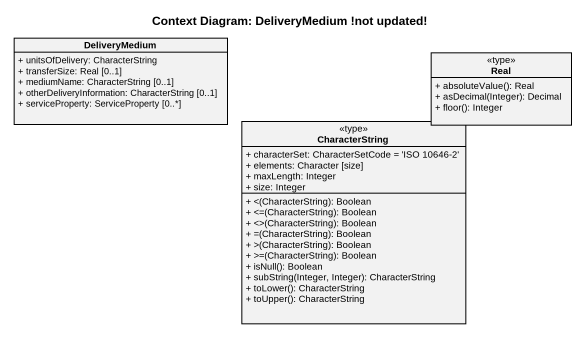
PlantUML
@startuml
title Context Diagram: DeliveryMedium !not updated!
hide circle
hide empty members
skinparam classAttributeIconSize 0
class DeliveryMedium {
  + unitsOfDelivery: CharacterString
  + transferSize: Real [0..1]
  + mediumName: CharacterString [0..1]
  + otherDeliveryInformation: CharacterString [0..1]
  + serviceProperty: ServiceProperty [0..*]
}
class Real <<type>> {
  + absoluteValue(): Real
  + asDecimal(Integer): Decimal
  + floor(): Integer
}
class CharacterString <<type>> {
  + characterSet: CharacterSetCode = 'ISO 10646-2'
  + elements: Character [size]
  + maxLength: Integer
  + size: Integer
  + <(CharacterString): Boolean
  + <=(CharacterString): Boolean
  + <>(CharacterString): Boolean
  + =(CharacterString): Boolean
  + >(CharacterString): Boolean
  + >=(CharacterString): Boolean
  + isNull(): Boolean
  + subString(Integer, Integer): CharacterString
  + toLower(): CharacterString
  + toUpper(): CharacterString
}
@enduml
